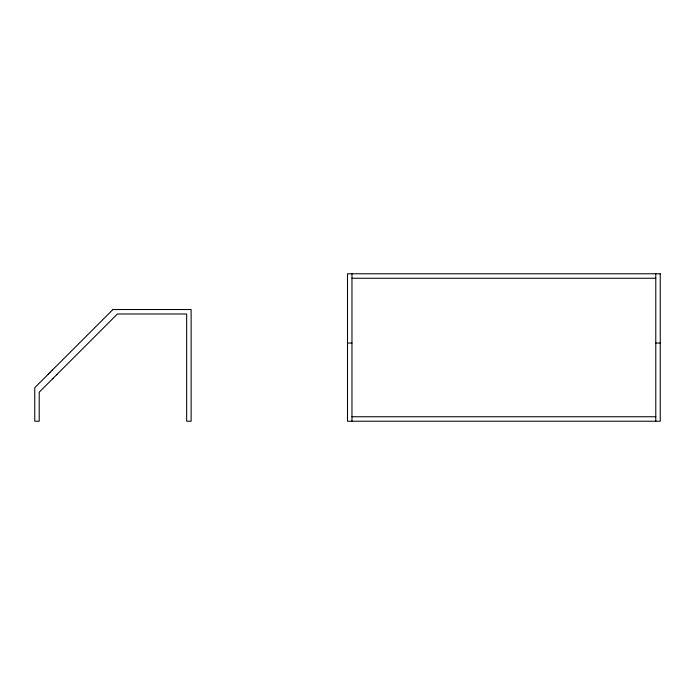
<?xml version="1.0" encoding="UTF-8"?>
<svg xmlns="http://www.w3.org/2000/svg" width="695" height="695" viewBox="0 0 695 695"><rect width="100%" height="100%" fill="white"/><g stroke="black" fill="none" stroke-linecap="round" stroke-linejoin="round"><path stroke-width="1.04" d="M48.051 374.414L48.65 373.806M52.551 378.844L53.115 378.28M49.788 372.676L50.231 372.233M52.108 370.357L52.629 369.827M56.573 374.822L57.103 374.301M351.965 278.252L655.785 278.252M347.5 343.035L351.965 343.035M655.785 343.035L660.25 343.035M351.965 416.748L655.785 416.748M655.785 273.778L655.785 421.222M351.965 273.778L351.965 421.222M112.938 309.527L34.75 387.714L34.75 421.222L39.215 421.222L39.215 392.18L117.403 313.992L186.66 313.992L186.66 421.222L191.125 421.222L191.125 309.527L112.938 309.527M660.25 273.778L347.5 273.778L347.5 421.222L660.25 421.222L660.25 273.778"/></g></svg>
